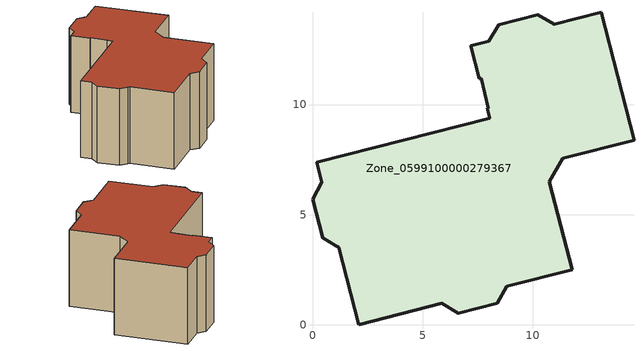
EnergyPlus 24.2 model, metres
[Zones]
Zone_0599100000279367
 floor ground (C_G): 7.58,11.16 7.19,12.67 7.99,12.88 8.47,13.62 10.23,14.07 10.97,13.64 13.11,14.19 14.6,8.39 11.36,7.56 10.76,6.49 11.79,2.5 8.83,1.74 8.39,0.98 6.61,0.52 5.87,0.97 2.1,0 1.19,3.51 1.05,3.59 0.46,3.94 0,5.71 0.43,6.48 0.2,7.38 8.04,9.38 7.93,9.82 7.99,9.84 7.66,11.18 z0
 wall outside (C_F): 14.6,8.39 13.11,14.19 10.97,13.64 10.23,14.07 8.47,13.62 7.99,12.88 7.19,12.67 7.58,11.16 7.66,11.18 7.99,9.84 7.93,9.82 8.04,9.38 0.2,7.38 0.43,6.48 0,5.71 0.46,3.94 1.05,3.59 1.19,3.51 2.1,0 5.87,0.97 6.61,0.52 8.39,0.98 8.83,1.74 11.79,2.5 10.76,6.49 11.36,7.56 14.6,8.39 z0:6.45
 roof outside (C_R): 7.19,12.67 7.58,11.16 7.66,11.18 7.99,9.84 7.93,9.82 8.04,9.38 0.2,7.38 0.43,6.48 0,5.71 0.46,3.94 1.05,3.59 1.19,3.51 2.1,0 5.87,0.97 6.61,0.52 8.39,0.98 8.83,1.74 11.79,2.5 10.76,6.49 11.36,7.56 14.6,8.39 13.11,14.19 10.97,13.64 10.23,14.07 8.47,13.62 7.99,12.88 z6.45
[BUILDING]
Pand.0599100000279367: North Axis=0; Terrain=City; Loads Convergence Tolerance Value=0.04; Temperature Convergence Tolerance Value=0.4; Solar Distribution=FullExterior; Maximum Number of Warmup Days=25; Minimum Number of Warmup Days=1
[Site:Location]
Rotterdam.The.Hague.AP_ZH_NLD Design_Conditions: Latitude=51.96; Longitude=4.45; Time Zone=1; Elevation=-4.5
[SITE:GROUNDTEMPERATURE:BUILDINGSURFACE]
18, 18, 18, 18, 18, 18, 18, 18, 18, 18, 18, 18
[MATERIAL] Thermal Absorptance=0.9; Solar Absorptance=0.7; Visible Absorptance=0.7
Name | Roughness | Thickness | Conductivity | Density | Specific Heat
G.D.1992-2005 | MediumSmooth | 0.15 | 0.06 | 540 | 1210
F.D.1992-2005 | Rough | 0.3 | 0.12 | 1920 | 840
R.D.1992-2005 | MediumRough | 0.2 | 0.08 | 1500 | 1000
[CONSTRUCTION]
C_G: G.D.1992-2005
C_F: F.D.1992-2005
C_R: R.D.1992-2005
[ZONE]
Zone_0599100000279367: Type=1; Multiplier=1; Ceiling Height=Autocalculate; Volume=Autocalculate; Floor Area=autocalculate; Part of Total Floor Area=Yes
[ZONEINFILTRATION:DESIGNFLOWRATE]
Infil_Zone_0599100000279367: Zone or ZoneList or Space or SpaceList=Zone_0599100000279367; Schedule=AlwaysOn; Design Flow Rate Calculation Method=Flow/Area; Flow Rate per Floor Area=0.0021; Constant Term Coefficient=1; Temperature Term Coefficient=0; Velocity Term Coefficient=0; Velocity Squared Term Coefficient=0
[HVACTEMPLATE:ZONE:IDEALLOADSAIRSYSTEM]
Zone_0599100000279367: Maximum Heating Supply Air Temperature=50; Minimum Cooling Supply Air Temperature=13; Maximum Heating Supply Air Humidity Ratio=0.0156; Minimum Cooling Supply Air Humidity Ratio=0.0077; Heating Limit=NoLimit; Cooling Limit=NoLimit; Dehumidification Control Type=ConstantSensibleHeatRatio; Cooling Sensible Heat Ratio=0.7; Dehumidification Setpoint=60; Humidification Control Type=None; Humidification Setpoint=30; Outdoor Air Method=None; Outdoor Air Flow Rate per Person=0.00944; Outdoor Air Flow Rate per Zone Floor Area=0; Outdoor Air Flow Rate per Zone=0; Demand Controlled Ventilation Type=None; Outdoor Air Economizer Type=NoEconomizer; Heat Recovery Type=None; Sensible Heat Recovery Effectiveness=0.7; Latent Heat Recovery Effectiveness=0.65
[ZONECONTROL:THERMOSTAT]
ThermostatControl_Zone_0599100000279367: Zone or ZoneList=Zone_0599100000279367; Control Type Schedule=DualSetpointControlType; Control 1=Thermostat_Zone_0599100000279367; Temperature Difference Between Cutout And Setpoint=0
[THERMOSTATSETPOINT:DUALSETPOINT]
Thermostat_Zone_0599100000279367: Heating Setpoint Temperature Schedule=HeatingSetpoint_Zone_0599100000279367; Cooling Setpoint Temperature Schedule=CoolingSetpoint_Zone_0599100000279367
[SCHEDULE:COMPACT]
HeatingSetpoint_Zone_0599100000279367: Through: 12/31, For: AllDays, Until: 24:00, 21
CoolingSetpoint_Zone_0599100000279367: Through: 12/31, For: AllDays, Until: 24:00, 24
DualSetpointControlType: Through: 12/31, For: AllDays, Until: 24:00, 4
AlwaysOn: Through: 12/31, For: AllDays, Until: 24:00, 1
